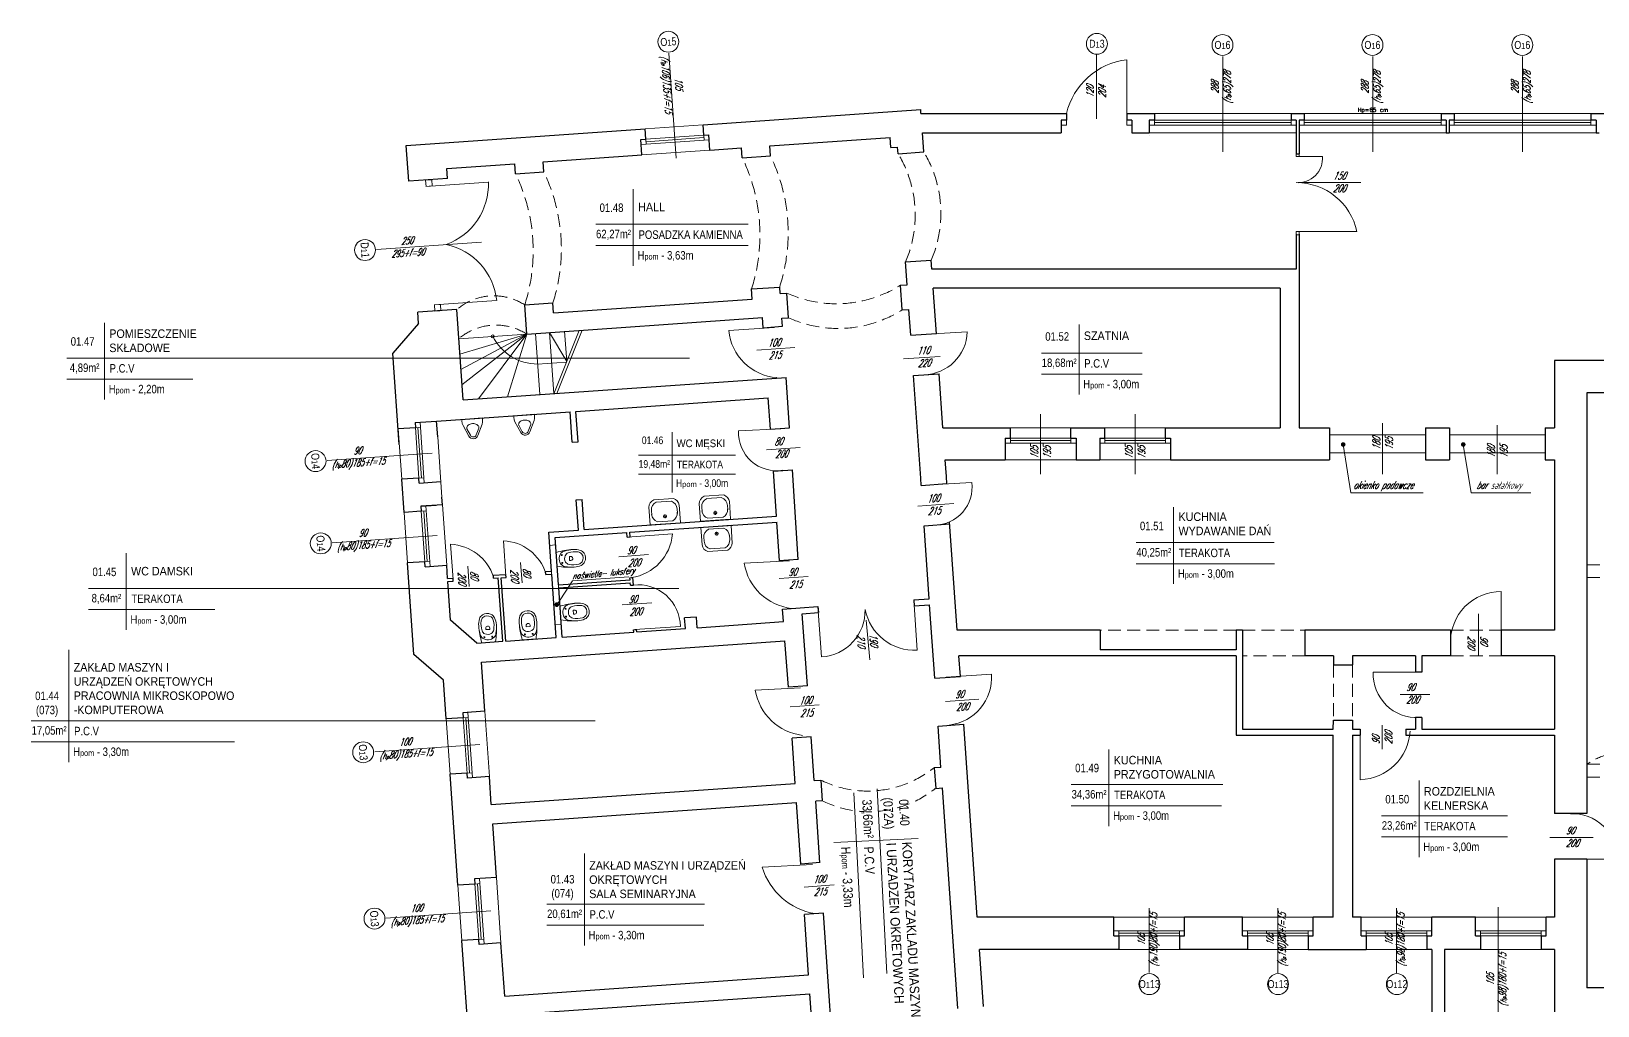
# Model space of a CAD drawing. Header units: millimetres. Extents: x -18485 to 40303, y -22087 to 35064.
# Drawn here: x 977 to 4077, y 26180 to 28109 of the extents above; entities that cross this region are included whole.
import ezdxf

# ---------------------------------------------------------------- set-up
doc = ezdxf.new("R2010")
doc.units = ezdxf.units.MM
doc.linetypes.add('DASHED', pattern=[19.05, 12.7, -6.35])
for name, color, linetype, lineweight in [('01 parter - ściany', 2, 'Continuous', 25), ('03-01_okna', 5, 'Continuous', 15), ('03-02_schody', 6, 'Continuous', 5), ('03_drzwi', 1, 'Continuous', 0), ('04-1_widok', 251, 'Continuous', 5), ('04-2_nad', 251, 'DASHED', 5), ('05-03_opis', 10, 'Continuous', 5), ('07_wyposażenie', 253, 'Continuous', 5)]:
    doc.layers.add(name, color=color, linetype=linetype, lineweight=lineweight)
doc.layers.add('powierzchnia korytarzy', color=94, linetype='Continuous')
doc.layers.add('POWIERZCHNIE', color=96, linetype='Continuous')
doc.layers.get('powierzchnia korytarzy').off()
doc.layers.get('POWIERZCHNIE').off()
doc.styles.add('ariel', font='arial.ttf', dxfattribs={"width": 0.8})
doc.styles.add('ariel_wym', font='simplex.shx', dxfattribs={"width": 0.65, "oblique": 25})
doc.styles.get("Standard").update_dxf_attribs({"font": 'txt.shx'})

# ---------------------------------------------------------------- blocks, each defined once
blk = doc.blocks.new('kibelek')
at = {"layer": '07_wyposażenie', "ltscale": 2}
for p, q in [((0, 27.2), (0, 0)), ((12, 21.4), (9.1, 21.4)), ((12, 5.9), (9.1, 5.9)), ((10.5, 22.8), (10.5, 19.9)), ((10.5, 4.4), (10.5, 7.3))]:
    blk.add_line(p, q, dxfattribs=at)
for points in [[(47.6, 28.5, 0.091012), (33.5, 31.1, 0.04468), (16.3, 29.2, 0.150678), (9.1, 25.2, 0.380316), (9.1, 2, 0.150678), (16.3, -2, 0.04468), (33.5, -3.9, 0.091012), (47.6, -1.3, 0.171854), (54.8, 5.1, 0.258868), (54.8, 22.2, 0.171854)], [(17.1, 7.3, 0.228329), (23.7, 2, 0.112012), (43.1, 1.6, 0.161795), (49.8, 5.5, 0.320353), (49.8, 21.7, 0.161795), (43.1, 25.6, 0.112012), (23.7, 25.2, 0.228329), (17.1, 19.9, 0.236897)]]:
    blk.add_lwpolyline(points, format="xyb", close=True, dxfattribs=at)
blk.add_lwpolyline([(28, 9.7), (25.3, 9.7), (25.3, 17.5), (28, 17.5, -1), (28, 9.7, -1)], format="xyb", dxfattribs=at)
for centre in [(10.5, 21.4), (10.5, 5.9)]:
    blk.add_circle(centre, 1, dxfattribs=at)
for centre, start, end in [((33.5, -114.6), 90.0193, 103.3053), ((33.5, 141.8), 256.7333, 270.0193)]:
    blk.add_arc(centre, 145.7, start, end, dxfattribs=at)
blk = doc.blocks.new('UMYWALKA')
at = {"layer": '07_wyposażenie', "ltscale": 2}
for p, q in [((-0.2, 59.9), (-0.2, 0)), ((-0.1, 60), (34.7, 60)), ((4.7, 14.8), (4.7, 44.8)), ((14.4, 25.7), (14.4, 33.2)), ((28.1, 55.5), (18.6, 55.5)), ((43.7, 14.8), (43.7, 44.9)), ((48.7, 49.4), (48.7, 10.1)), ((35.4, 0), (0, 0)), ((10.7, 29.5), (18.2, 29.5)), ((28.2, 4.6), (18.7, 4.6))]:
    blk.add_line(p, q, dxfattribs=at)
blk.add_circle((14.4, 29.5), 3, dxfattribs=at)
for centre, radius, start, end in [((20.4, 38.7), 16.9, 89.6663, 158.5578), ((27.9, 38.5), 16.9, 21.6503, 90.3572), ((33, 43.2), 16.9, 21.5609, 85.1722), ((20.2, 21.5), 16.9, 203.3871, 272.094), ((28.1, 21.5), 16.9, 267.9566, 336.6635), ((33.2, 16.7), 16.8, 276.0033, 336.7882)]:
    blk.add_arc(centre, radius, start, end, dxfattribs=at)
blk = doc.blocks.new('pisuar')
at = {"layer": '07_wyposażenie', "ltscale": 2}
for p, q in [((-0.4, -2.7), (0, 0)), ((0, 0), (40, 0)), ((40.4, -3.1), (40, 0)), ((-0.2, -8.5), (-0.4, -2.7)), ((1.1, -12.4), (-0.2, -8.5)), ((10.9, -34.1), (1.1, -12.4)), ((14.1, -32.7), (8.3, -19.7)), ((31.7, -19.7), (25.9, -32.7)), ((38.9, -12.4), (29.1, -34.1)), ((40.2, -8.5), (38.9, -12.4)), ((38.9, -12.4), (40.2, -8.5)), ((40.2, -8.5), (40.4, -2.7))]:
    blk.add_line(p, q, dxfattribs=at)
for centre, radius, start, end in [((13.4, -18), 5.45, 148.1465, 180), ((13.4, -18), 5.45, 180, 203.6096), ((16.6, -20), 9.14, 123.6901, 148.1465), ((18.6, -23), 12.9, 105.4371, 123.6901), ((20, -27.9), 17.9, 90, 105.4371), ((20, -27.9), 17.9, 74.5629, 90), ((21.4, -23), 12.9, 56.3099, 74.5629), ((23.4, -20), 9.14, 31.8535, 56.3099), ((26.6, -18), 5.45, 0, 31.8535), ((26.6, -18), 5.45, 341.6064, 0), ((20, -30), 10, 204.2952, 270), ((20, -30), 6.45, 204.2952, 270), ((20, -30), 6.45, 270, 335.7048), ((20, -30), 10, 270, 335.7048)]:
    blk.add_arc(centre, radius, start, end, dxfattribs=at)

msp = doc.modelspace()

# ---------------------------------------------------------------- hatches: boundary and pattern name
at = {"layer": '03_drzwi'}
for points in [[(3578.1, 27290.8, 1), (3568.9, 27290.8, 1)], [(3815.8, 27290.8, 1), (3806.6, 27290.8, 1)], [(2021.2, 26973.7, 1), (2011.9, 26973.7, 1)]]:
    msp.add_hatch(color=256, dxfattribs=at).paths.add_polyline_path(points)

# ---------------------------------------------------------------- linework, layer by layer
at = {"layer": '01 parter - ściany'}
for p, q in [((2306.2, 27923.8), (2737.2, 27953.9)), ((2737.7, 27946.1), (2737.2, 27953.9)), ((2737.5, 27946.1), (3025.5, 27946.1)), ((3025.5, 27946.1), (3025.5, 27933.1)), ((3145.3, 27946.1), (3199.7, 27946.1)), ((3145.3, 27946.1), (3145.3, 27933.1)), ((3199.7, 27946.1), (3199.7, 27933.1)), ((3470.5, 27946.1), (3496.5, 27946.1)), ((3470.5, 27946.1), (3470.5, 27933.1)), ((3496.5, 27946.1), (3496.5, 27933.1)), ((3767.2, 27946.1), (3767.2, 27933.1)), ((3767.2, 27946.1), (3793.2, 27946.1)), ((3793.2, 27946.1), (3793.2, 27933.1)), ((4064, 27946.1), (4064, 27933.1)), ((4064, 27946.1), (4090, 27946.1)), ((1718.7, 27882.7), (2191.5, 27915.8)), ((2192.9, 27895.3), (2191.5, 27915.8)), ((2307.7, 27903.4), (2306.2, 27923.8)), ((2743, 27870.1), (2740.4, 27908.1)), ((2740.4, 27908.1), (3015.5, 27908.1)), ((3015.5, 27933.1), (3015.5, 27908.1)), ((3025.5, 27933.1), (3015.5, 27933.1)), ((3155.4, 27933.1), (3145.3, 27933.1)), ((3155.4, 27933.1), (3155.4, 27908.1)), ((3155.4, 27908.1), (3189.7, 27908.1)), ((3189.7, 27933.1), (3189.7, 27908.1)), ((3199.7, 27933.1), (3189.7, 27933.1)), ((3480.5, 27933.1), (3470.5, 27933.1)), ((3480.5, 27933.1), (3480.5, 27866)), ((3496.5, 27933.1), (3486.5, 27933.1)), ((3486.5, 27933.1), (3486.5, 27866)), ((3777.2, 27933.1), (3767.2, 27933.1)), ((3777.2, 27933.1), (3777.2, 27908.1)), ((3777.2, 27908.1), (3783.2, 27908.1)), ((3783.2, 27933.1), (3783.2, 27908.1)), ((3793.2, 27933.1), (3783.2, 27933.1)), ((4074, 27933.1), (4064, 27933.1)), ((4074, 27933.1), (4074, 27908.1)), ((4074, 27908.1), (4080, 27908.1)), ((1723.6, 27811.9), (1718.7, 27882.7)), ((2183, 27894.6), (2192.9, 27895.3)), ((2185.1, 27864.2), (2183, 27894.6)), ((2307.7, 27903.4), (2317.6, 27904.1)), ((2319.8, 27873.6), (2317.6, 27904.1)), ((2319.8, 27873.6), (2382.6, 27878)), ((2384, 27858.1), (2382.6, 27878)), ((2438.5, 27881.9), (2676.9, 27898.6)), ((2439.9, 27862), (2438.5, 27881.9)), ((2678.3, 27878.6), (2676.9, 27898.6)), ((2678.3, 27878.6), (2691.2, 27879.6)), ((2692.2, 27866.6), (2691.2, 27879.6)), ((3189.7, 27902.6), (3189.7, 27902.6)), ((1799, 27837.2), (1933.7, 27846.6)), ((1935.1, 27826.7), (1933.7, 27846.6)), ((1989.6, 27850.5), (2185.1, 27864.2)), ((1991, 27830.6), (1989.6, 27850.5)), ((2384, 27858.1), (2439.9, 27862)), ((2692.2, 27866.6), (2743, 27870.1)), ((3480.5, 27866), (3486.4, 27866)), ((1800.4, 27817.3), (1723.6, 27811.9)), ((1800.4, 27817.3), (1799, 27837.2)), ((1935.1, 27826.7), (1991, 27830.6)), ((3480.6, 27707.5), (3480.5, 27638.1)), ((3486.6, 27707.5), (3486.5, 27324.1)), ((2707.1, 27652.4), (2758, 27655.9)), ((2710.3, 27607.2), (2707.1, 27652.4)), ((2759.3, 27638.1), (2758, 27655.9)), ((3480.5, 27638.1), (2759.3, 27638.1)), ((2402.1, 27598.7), (2458, 27602.6)), ((2403.5, 27578.8), (2402.1, 27598.7)), ((2458.9, 27589.6), (2458, 27602.6)), ((2697.3, 27606.3), (2710.3, 27607.2)), ((2697.3, 27606.3), (2710.3, 27607.2)), ((2700.7, 27557.4), (2697.3, 27606.3)), ((2768.2, 27510.1), (2761.9, 27600.1)), ((3448.5, 27600.1), (2761.9, 27600.1)), ((3448.5, 27600.1), (3448.5, 27324.1)), ((1953.2, 27567.3), (2009.1, 27571.2)), ((1954.6, 27547.4), (1953.2, 27567.3)), ((2010.5, 27551.3), (2009.1, 27571.2)), ((2010.5, 27551.3), (2403.5, 27578.8)), ((2458.9, 27589.6), (2471.9, 27590.5)), ((2475.3, 27541.7), (2471.9, 27590.5)), ((1818.6, 27557.9), (1741.7, 27552.5)), ((1743.3, 27530.6), (1741.7, 27552.5)), ((1831.1, 27378.9), (1818.6, 27557.9)), ((1957.3, 27509.5), (1954.6, 27547.4)), ((1957.3, 27509.5), (2424.1, 27542.1)), ((2425.5, 27522.1), (2424.1, 27542.1)), ((2462.3, 27540.8), (2475.3, 27541.7)), ((2463.4, 27524.8), (2462.3, 27540.8)), ((2700.7, 27557.4), (2713.7, 27558.3)), ((2717.3, 27507), (2713.7, 27558.3)), ((1743.3, 27530.6), (1692.3, 27471.9)), ((2425.5, 27522.1), (2463.4, 27524.8)), ((2717.3, 27507), (2768.2, 27510.6)), ((1704.9, 27290.8), (1692.3, 27471.9)), ((4101.9, 27457.1), (3991.9, 27457.1)), ((3991.9, 27457.1), (3991.9, 27324.1)), ((1831.1, 27378.9), (2470.5, 27423.6)), ((2477.5, 27323.8), (2470.5, 27423.6)), ((2722.9, 27427.2), (2773.8, 27430.7)), ((2737.1, 27224.2), (2722.9, 27427.2)), ((2781.2, 27324.1), (2773.8, 27430.7)), ((2054.7, 27356.4), (2435.3, 27383)), ((2439.6, 27321.2), (2435.3, 27383)), ((4101.9, 27393.1), (4056.1, 27393.1)), ((4056.1, 27393.1), (4056.1, 26559.9)), ((1778.8, 27337.1), (2043.2, 27355.6)), ((2047.4, 27295.4), (2043.2, 27355.6)), ((2058.9, 27296.2), (2054.7, 27356.4)), ((1736.9, 27324.1), (1702.7, 27321.8)), ((1736.2, 27334.1), (1778.9, 27337.1)), ((1736.2, 27334.1), (1736.9, 27324.1)), ((1781, 27306.2), (1778.9, 27337.1)), ((2439.6, 27321.2), (2477.5, 27323.8)), ((2781.2, 27324.1), (2914.6, 27324.1)), ((2914.6, 27303.6), (2914.6, 27324.1)), ((3034.6, 27303.6), (3034.6, 27324.1)), ((3034.6, 27324.1), (3101.6, 27324.1)), ((3101.6, 27303.6), (3101.6, 27324.1)), ((3221.6, 27324.1), (3448.5, 27324.1)), ((3221.6, 27303.6), (3221.6, 27324.1)), ((3486.5, 27324.1), (3546.1, 27324.1)), ((3546.1, 27324.1), (3546.1, 27260.1)), ((3736.1, 27324.1), (3736.1, 27260.1)), ((3736.1, 27324.1), (3783.6, 27324.1)), ((3783.6, 27324.1), (3783.6, 27260.1)), ((3973.6, 27324.1), (3973.6, 27260.1)), ((3973.6, 27324.1), (3991.9, 27324.1)), ((2047.4, 27295.4), (2058.9, 27296.2)), ((2904.6, 27303.6), (2904.6, 27260.1)), ((2904.6, 27303.6), (2914.6, 27303.6)), ((3034.6, 27303.6), (3044.6, 27303.6)), ((3044.6, 27303.6), (3044.6, 27260.1)), ((3091.6, 27303.6), (3091.6, 27260.1)), ((3091.6, 27303.6), (3101.6, 27303.6)), ((3221.6, 27303.6), (3231.6, 27303.6)), ((3231.6, 27303.6), (3231.6, 27260.1)), ((2788, 27227.7), (2785.7, 27260.1)), ((2785.7, 27260.1), (2904.6, 27260.1)), ((3044.6, 27260.1), (3091.6, 27260.1)), ((3231.6, 27260.1), (3546.1, 27260.1)), ((3736.1, 27260.1), (3783.6, 27260.1)), ((3973.6, 27260.1), (3991.9, 27260.1)), ((3991.9, 27260.1), (3991.9, 26923.1)), ((1743.8, 27224.4), (1709.7, 27222)), ((1744.5, 27214.4), (1743.8, 27224.4)), ((2445.4, 27237.9), (2483.3, 27240.5)), ((2451.6, 27149.2), (2445.4, 27237.9)), ((2494.5, 27063), (2483.3, 27240.5)), ((2789, 27213), (2788, 27227.7)), ((1714.3, 27156.1), (1709.7, 27222)), ((1744.5, 27214.4), (1787.2, 27217.4)), ((2738.1, 27209.7), (2737.1, 27224.2)), ((2738.1, 27209.7), (2789, 27213.3)), ((1790.4, 27171.5), (1747.7, 27168.5)), ((1747.7, 27168.5), (1778.2, 27170.6)), ((1747.7, 27168.5), (1748.4, 27158.5)), ((1790.4, 27171.5), (1789.4, 27186.5)), ((2055.4, 27181.3), (2066.8, 27182.1)), ((2059.6, 27121.4), (2055.4, 27181.3)), ((2071, 27122.2), (2066.8, 27182.1)), ((1748.4, 27158.5), (1714.3, 27156.1)), ((2071, 27122.6), (2451.6, 27149.2)), ((2161.2, 27116.9), (2453.2, 27137.3)), ((2457.8, 27060.4), (2452.4, 27137.2)), ((2743.7, 27129.9), (2794.5, 27133.5)), ((2809.3, 26923.1), (2794.2, 27137.7)), ((2000.7, 27117.3), (2059.6, 27121.4)), ((2006.1, 27040), (2000.7, 27117.3)), ((2013.5, 27106.5), (2155.2, 27116.4)), ((2020.1, 27012.9), (2013.5, 27106.5)), ((2155.8, 27107.4), (2155.2, 27116.4)), ((2155.8, 27107.4), (2161.8, 27107.8)), ((2161.8, 27107.8), (2161.2, 27116.9)), ((2753.8, 26985.3), (2743.7, 27129.9)), ((1755.4, 27058.8), (1721.3, 27056.4)), ((1734, 26875.3), (1721.3, 27056.4)), ((1756.1, 27048.8), (1755.4, 27058.8)), ((1756.1, 27048.8), (1798.8, 27051.8)), ((1800.6, 27025.6), (1798.8, 27051.8)), ((1994.7, 27039.2), (2006.1, 27040)), ((1995.1, 27033.4), (1994.7, 27039.2)), ((2494.5, 27063), (2456.5, 27060.3)), ((1800.6, 27025.6), (1811.4, 27026.4)), ((1801.1, 27019.6), (1811.9, 27020.4)), ((1806.4, 26942.7), (1801.1, 27019.6)), ((1811.9, 27020.4), (1811.4, 27026.4)), ((1890.4, 27031.9), (1915.9, 27033.7)), ((1891.7, 27026), (1891.2, 27032)), ((1891.7, 27026), (1900.8, 27026.6)), ((1909.6, 26901.2), (1900.8, 27026.6)), ((1906.8, 27027), (1916.3, 27027.7)), ((1915.6, 26901.6), (1906.8, 27027)), ((1916.3, 27027.7), (1915.9, 27033.7)), ((1995.1, 27033.4), (2006.6, 27034.2)), ((2006.6, 27034), (2006.6, 27034.2)), ((2015.3, 26908.6), (2006.6, 27034)), ((2020.1, 27012.9), (2161.7, 27022.9)), ((2020.5, 27007), (2162.1, 27016.9)), ((2161.4, 27027), (2167.4, 27027.4)), ((2161.7, 27022.9), (2161.4, 27027)), ((2162.5, 27012.1), (2162.1, 27016.9)), ((2162.5, 27012.1), (2168.5, 27012.5)), ((2168.5, 27012.5), (2167.4, 27027.6)), ((2027.3, 26909.4), (2020.5, 27007)), ((2723.4, 26983.1), (2753.8, 26985.3)), ((2723.4, 26983), (2724.2, 26971)), ((2293.1, 26949), (2269.8, 26947.4)), ((2271.2, 26926.5), (2269.8, 26947.4)), ((2294.6, 26928.1), (2293.1, 26949)), ((2463.7, 26965), (2533.8, 26969.9)), ((2465.6, 26940.1), (2463.7, 26965)), ((2502.5, 26955.7), (2534.7, 26957.9)), ((2513.2, 26813), (2502.5, 26955.7)), ((2533.8, 26969.9), (2534.7, 26957.9)), ((2724.2, 26971.2), (2754.7, 26973.3)), ((2764.8, 26828.1), (2754.6, 26973.3)), ((1858.3, 26897.6), (1806.4, 26942.7)), ((2027.3, 26909.4), (2169, 26919.3)), ((2168.5, 26924), (2174.5, 26924.4)), ((2169, 26919.3), (2168.6, 26924)), ((2174.9, 26919.7), (2174.6, 26924.3)), ((2174.9, 26919.7), (2271.2, 26926.5)), ((2294.6, 26928.1), (2465.6, 26940.1)), ((3092.2, 26923.1), (2809.3, 26923.1)), ((3092.2, 26923.1), (3092.2, 26884.1)), ((3373.9, 26923.1), (3361.9, 26923.1)), ((3361.9, 26923.1), (3361.9, 26884.1)), ((3373.9, 26923.1), (3373.9, 26727.1)), ((3786.2, 26923.1), (3497.8, 26923.1)), ((3497.8, 26923.1), (3497.8, 26872.1)), ((3786.2, 26923.1), (3786.2, 26872.1)), ((3991.9, 26923.1), (3886.2, 26923.1)), ((3886.2, 26923.1), (3886.2, 26872.1)), ((1858.3, 26897.6), (1909.6, 26901.2)), ((1867.4, 26860.1), (2468.4, 26902.2)), ((1915.6, 26901.6), (2015.3, 26908.6)), ((2475.3, 26810.3), (2468.4, 26902.2)), ((3361.9, 26884.1), (3092.2, 26884.1)), ((1792.7, 26824.3), (1734, 26875.3)), ((1874.2, 26762.8), (1867.4, 26860.1)), ((2815.6, 26831.7), (2812.8, 26872.1)), ((3361.9, 26872.1), (2812.8, 26872.1)), ((3361.9, 26872.1), (3361.9, 26715.1)), ((3554.2, 26872.1), (3497.8, 26872.1)), ((3554.2, 26872.1), (3554.2, 26854.7)), ((3554.2, 26854.7), (3592.2, 26854.7)), ((3591.9, 26872.1), (3591.9, 26854.7)), ((3716.9, 26872.1), (3591.9, 26872.1)), ((3716.9, 26872.1), (3716.9, 26840)), ((3786.2, 26872.1), (3728.9, 26872.1)), ((3728.9, 26872.1), (3728.9, 26840)), ((3991.9, 26872.1), (3886.2, 26872.1)), ((3991.9, 26872.1), (3991.9, 26727.1)), ((1798, 26747.5), (1792.7, 26824.3)), ((2764.8, 26828.1), (2815.6, 26831.7)), ((3728.9, 26840), (3716.9, 26840)), ((2513.2, 26813), (2475.3, 26810.3)), ((1874.2, 26762.8), (1830.8, 26759.8)), ((1830.8, 26759.8), (1831.5, 26749.8)), ((1831.5, 26749.8), (1798, 26747.5)), ((2771.4, 26733.4), (2822.3, 26736.9)), ((2777.1, 26651.6), (2771.4, 26733.4)), ((2849, 26355.1), (2822.3, 26736.9)), ((3553.9, 26727.1), (3554.2, 26745.2)), ((3554.2, 26745.2), (3591.9, 26745.2)), ((3591.9, 26745.2), (3591.9, 26727.1)), ((3716.9, 26750), (3716.9, 26727.1)), ((3728.9, 26750), (3716.9, 26750)), ((3728.9, 26750), (3728.9, 26727.1)), ((2520.3, 26712.2), (2482.4, 26709.6)), ((2488.6, 26619.8), (2482.4, 26709.6)), ((2526.3, 26625.4), (2520.3, 26712.2)), ((3361.9, 26715.1), (3553.9, 26715.1)), ((3373.9, 26727.1), (3553.9, 26727.1)), ((3553.9, 26355.1), (3553.9, 26715.1)), ((3591.9, 26727.1), (3607.2, 26727.1)), ((3591.9, 26715.1), (3607.2, 26715.1)), ((3591.9, 26715.1), (3591.9, 26355.1)), ((3607.2, 26727.1), (3607.2, 26715.1)), ((3697.2, 26727.1), (3716.9, 26727.1)), ((3697.2, 26727.1), (3697.2, 26715.1)), ((3697.2, 26715.1), (3991.9, 26715.1)), ((3728.9, 26727.1), (3991.9, 26727.1)), ((3991.9, 26715.1), (3991.9, 26559.9)), ((1839.1, 26640.1), (1805.7, 26637.8)), ((1821.1, 26418.3), (1805.7, 26637.8)), ((1839.8, 26630.1), (1839.1, 26640.1)), ((2777.1, 26651.6), (2764.1, 26650.6)), ((2764.1, 26650.6), (2767, 26609.7)), ((1883.2, 26633.2), (1839.8, 26630.1)), ((1887.1, 26577.7), (1883.2, 26633.2)), ((1887.1, 26577.7), (2488.6, 26619.8)), ((2526.3, 26625.4), (2539.3, 26626.3)), ((2539.3, 26626.3), (2542.2, 26585.4)), ((2767, 26609.7), (2780, 26610.7)), ((2810.5, 26174.2), (2780, 26610.7)), ((1889.8, 26539.8), (2491.3, 26581.9)), ((2499.8, 26460.2), (2491.3, 26581.9)), ((2542.2, 26585.4), (2529.2, 26584.5)), ((2537.7, 26462.8), (2529.2, 26584.5)), ((4056.1, 26559.9), (3991.9, 26559.9)), ((1897.2, 26433.6), (1889.8, 26539.8)), ((2538.3, 26462.9), (2499.8, 26460.2)), ((3991.9, 26469.9), (3991.9, 26355.1)), ((4056.1, 26469.9), (3991.9, 26469.9)), ((4056.1, 26469.9), (4056.1, 26214.9)), ((1854.5, 26420.6), (1821.1, 26418.3)), ((1897.2, 26433.6), (1853.8, 26430.6)), ((1853.8, 26430.6), (1854.5, 26420.6)), ((2544.7, 26363.1), (2506.8, 26360.4)), ((2515.1, 26240.8), (2506.8, 26360.4)), ((2563, 26100.7), (2544.7, 26363.1)), ((3119.3, 26355.1), (2849, 26355.1)), ((3119.3, 26318.1), (3119.3, 26355.1)), ((3259.3, 26318.1), (3259.3, 26355.1)), ((3374.1, 26355.1), (3259.3, 26355.1)), ((3374.1, 26318.1), (3374.1, 26355.1)), ((3553.9, 26355.1), (3514.1, 26355.1)), ((3514.1, 26318.1), (3514.1, 26355.1)), ((3609.2, 26355.1), (3591.9, 26355.1)), ((3609.2, 26318.2), (3609.2, 26355.1)), ((3749.2, 26318.2), (3749.2, 26355.1)), ((3835.1, 26355.1), (3749.2, 26355.1)), ((3835.1, 26318.1), (3835.1, 26355.1)), ((3991.9, 26355.1), (3975.1, 26355.1)), ((3975.1, 26318.1), (3975.1, 26355.1)), ((1862.1, 26310.9), (1828.7, 26308.6)), ((1844.1, 26089.1), (1828.7, 26308.6)), ((1862.8, 26300.9), (1862.1, 26310.9)), ((1906.2, 26304), (1862.8, 26300.9)), ((1913.6, 26198.7), (1906.2, 26304)), ((3119.3, 26318.1), (3129.3, 26318.1)), ((3129.3, 26318.1), (3129.3, 26291.1)), ((3249.3, 26318.1), (3249.3, 26291.1)), ((3249.3, 26318.1), (3259.3, 26318.1)), ((3374.1, 26318.1), (3384.1, 26318.1)), ((3384.1, 26318.1), (3384.1, 26291.1)), ((3504.1, 26318.1), (3504.1, 26291.1)), ((3504.1, 26318.1), (3514.1, 26318.1)), ((3609.2, 26318.2), (3619.2, 26318.2)), ((3619.2, 26318.2), (3619.2, 26291.1)), ((3739.2, 26318.2), (3739.2, 26291.1)), ((3739.2, 26318.2), (3749.2, 26318.2)), ((3835.1, 26318.1), (3845.1, 26318.1)), ((3845.1, 26318.1), (3845.1, 26291.1)), ((3965.1, 26318.1), (3965.1, 26291.1)), ((3965.1, 26318.1), (3975.1, 26318.1)), ((2861.4, 26177.8), (2853.4, 26291.1)), ((3129.3, 26291.1), (2853.4, 26291.1)), ((3384.1, 26291.1), (3249.3, 26291.1)), ((3504.1, 26291.1), (3619.2, 26291.1)), ((3748.9, 26291.1), (3739.2, 26291.1)), ((3748.9, 26291.1), (3748.9, 26146.1)), ((3773.9, 26291.1), (3773.9, 26291.1)), ((3773.9, 26291.1), (3773.9, 26136.1)), ((3845.1, 26291.1), (3773.9, 26291.1)), ((3991.9, 26291.1), (3965.1, 26291.1)), ((3991.9, 26291.1), (3991.9, 26163.9)), ((1913.6, 26198.7), (2515.1, 26240.8)), ((1916.2, 26161.3), (2517.7, 26203.4)), ((2525.1, 26098), (2517.7, 26203.4)), ((4118.1, 26214.9), (4056.1, 26214.9))]:
    msp.add_line(p, q, dxfattribs=at)
at = {"layer": '03-01_okna', "linetype": 'Continuous', "lineweight": 0}
for p, q in [((3199.7, 27946.1), (3470.5, 27946.1)), ((3496.5, 27946.1), (3767.2, 27946.1)), ((3793.2, 27946.1), (4064, 27946.1)), ((2191.5, 27915.8), (2306.2, 27923.8)), ((3189.7, 27923.1), (3480.5, 27923.1)), ((3189.7, 27923.1), (3199.7, 27923.1)), ((3199.7, 27933.1), (3470.5, 27933.1)), ((3199.7, 27923.1), (3199.7, 27933.1)), ((3199.7, 27928.1), (3470.5, 27928.1)), ((3470.5, 27923.1), (3470.5, 27933.1)), ((3486.5, 27923.1), (3777.2, 27923.1)), ((3496.5, 27933.1), (3767.2, 27933.1)), ((3496.5, 27923.1), (3496.5, 27933.1)), ((3496.5, 27928.1), (3767.2, 27928.1)), ((3767.2, 27923.1), (3767.2, 27933.1)), ((3783.2, 27923.1), (4074, 27923.1)), ((3793.2, 27933.1), (4064, 27933.1)), ((3793.2, 27923.1), (3793.2, 27933.1)), ((3793.2, 27928.1), (4064, 27928.1)), ((4064, 27923.1), (4064, 27933.1)), ((2183, 27894.6), (2307.7, 27903.4)), ((2183.7, 27884.7), (2318.3, 27894.1)), ((2183.7, 27884.7), (2193.6, 27885.4)), ((2193.6, 27885.4), (2192.9, 27895.3)), ((2193.3, 27890.3), (2308, 27898.4)), ((2308.4, 27893.4), (2307.7, 27903.4)), ((2318.3, 27894.1), (2308.4, 27893.4)), ((1702.7, 27321.8), (1709.7, 27222)), ((1744.5, 27214.4), (1736.2, 27334.1)), ((1746.8, 27324.8), (1736.9, 27324.1)), ((1748.8, 27224.7), (1741.9, 27324.5)), ((1754.5, 27215.1), (1746.1, 27334.8)), ((2904.6, 27293.6), (3044.6, 27293.6)), ((2904.6, 27293.6), (2914.6, 27293.6)), ((2914.6, 27303.6), (3034.6, 27303.6)), ((2914.6, 27293.6), (2914.6, 27303.6)), ((2914.6, 27298.6), (3034.6, 27298.6)), ((3034.6, 27293.6), (3034.6, 27303.6)), ((3044.6, 27293.6), (3034.6, 27293.6)), ((3091.6, 27293.6), (3231.6, 27293.6)), ((3091.6, 27293.6), (3101.6, 27293.6)), ((3101.6, 27303.6), (3221.6, 27303.6)), ((3101.6, 27293.6), (3101.6, 27303.6)), ((3101.6, 27298.6), (3221.6, 27298.6)), ((3221.6, 27293.6), (3221.6, 27303.6)), ((3231.6, 27293.6), (3221.6, 27293.6)), ((3546.1, 27310.2), (3736.1, 27310.2)), ((3783.6, 27310.2), (3973.6, 27310.2)), ((3546.1, 27274.4), (3736.1, 27274.4)), ((3783.6, 27274.4), (3973.6, 27274.4)), ((1753.8, 27225.1), (1743.8, 27224.4)), ((1766.1, 27049.5), (1757.7, 27169.2)), ((1721.3, 27056.4), (1714.3, 27156.1)), ((1758.4, 27159.2), (1748.4, 27158.5)), ((1755.4, 27058.8), (1748.4, 27158.5)), ((1760.4, 27059.1), (1753.4, 27158.9)), ((2014.5, 27091.9), (2002.6, 27091.1)), ((2013.6, 26933.5), (2002.6, 27091.1)), ((2025.6, 26934.4), (2014.5, 27091.9)), ((1765.4, 27059.5), (1755.4, 27058.8)), ((2025.6, 26934.4), (2013.6, 26933.5)), ((1839.8, 26630.1), (1830.8, 26759.8)), ((1849.8, 26630.8), (1840.7, 26760.5)), ((1805.7, 26637.8), (1798, 26747.5)), ((1841.4, 26750.5), (1831.5, 26749.8)), ((1844.1, 26640.4), (1836.4, 26750.2)), ((1849.1, 26640.8), (1839.1, 26640.1)), ((1828.7, 26308.6), (1821.1, 26418.3)), ((1862.8, 26300.9), (1853.8, 26430.6)), ((1864.5, 26421.3), (1854.5, 26420.6)), ((1867.1, 26311.2), (1859.5, 26421)), ((1872.8, 26301.6), (1863.8, 26431.3)), ((3119.3, 26328.1), (3259.3, 26328.1)), ((3119.3, 26328.1), (3129.3, 26328.1)), ((3129.3, 26328.1), (3129.3, 26318.1)), ((3259.3, 26328.1), (3249.3, 26328.1)), ((3249.3, 26328.1), (3249.3, 26318.1)), ((3374.1, 26328.1), (3514.1, 26328.1)), ((3374.1, 26328.1), (3384.1, 26328.1)), ((3384.1, 26328.1), (3384.1, 26318.1)), ((3514.1, 26328.1), (3504.1, 26328.1)), ((3504.1, 26328.1), (3504.1, 26318.1)), ((3609.2, 26328.2), (3749.2, 26328.2)), ((3609.2, 26328.2), (3619.2, 26328.2)), ((3619.2, 26328.2), (3619.2, 26318.2)), ((3749.2, 26328.2), (3739.2, 26328.2)), ((3739.2, 26328.2), (3739.2, 26318.2)), ((3835.1, 26328.1), (3975.1, 26328.1)), ((3835.1, 26328.1), (3845.1, 26328.1)), ((3845.1, 26328.1), (3845.1, 26318.1)), ((3975.1, 26328.1), (3965.1, 26328.1)), ((3965.1, 26328.1), (3965.1, 26318.1)), ((1872.1, 26311.6), (1862.1, 26310.9)), ((3129.3, 26323.1), (3249.3, 26323.1)), ((3129.3, 26318.1), (3249.3, 26318.1)), ((3384.1, 26323.1), (3504.1, 26323.1)), ((3384.1, 26318.1), (3504.1, 26318.1)), ((3619.2, 26323.2), (3739.2, 26323.2)), ((3619.2, 26318.2), (3739.2, 26318.2)), ((3845.1, 26323.1), (3965.1, 26323.1)), ((3845.1, 26318.1), (3965.1, 26318.1)), ((3129.3, 26291.1), (3249.3, 26291.1)), ((3384.1, 26291.1), (3504.1, 26291.1)), ((3619.2, 26291.1), (3739.2, 26291.1)), ((3845.1, 26291.1), (3965.1, 26291.1))]:
    msp.add_line(p, q, dxfattribs=at)
at = {"layer": '03-02_schody'}
for p, q in [((1822.6, 27500), (1957.3, 27509.5)), ((1957.3, 27509.5), (1824.7, 27469.6)), ((1957.3, 27509.5), (1826.9, 27439.2)), ((1957.3, 27509.5), (1829, 27408.8)), ((1957.3, 27509.5), (1861.5, 27381)), ((1957.3, 27509.5), (1919.2, 27385)), ((1974.4, 27510.7), (1982.9, 27389.5)), ((2002.6, 27512.6), (2011.1, 27391.4)), ((2036.5, 27455), (2002.6, 27512.6)), ((2061.2, 27516.7), (2011.1, 27391.4)), ((2066.7, 27517.1), (2016.6, 27391.8)), ((2032.3, 27515), (2036.5, 27455)), ((1978.7, 27450.1), (2036.1, 27454.1))]:
    msp.add_line(p, q, dxfattribs=at)
msp.add_circle((1889.9, 27504.7), 3, dxfattribs=at)
msp.add_arc((1978.7, 27549.4), 99.3, 206.7181, 270, dxfattribs=at)
at = {"layer": '03_drzwi'}
for p, q in [((3145.3, 28052.6), (3145.3, 27923.2)), ((3025.5, 27923.2), (3015.5, 27923.2)), ((3025.5, 27933.1), (3025.5, 27923.2)), ((3145.3, 27923.2), (3155.3, 27923.2)), ((3155.4, 27923.2), (3155.4, 27933.2)), ((3532.4, 27861.3), (3480.5, 27861.3)), ((1757.1, 27814.2), (1769.3, 27815.1)), ((1757.1, 27814.2), (1758, 27801.9)), ((1770.1, 27802.7), (1769.3, 27815.1)), ((1881.3, 27810.5), (1757.8, 27801.9)), ((1770.1, 27802.7), (1757.8, 27801.9)), ((3484.5, 27809.3), (3608.6, 27809.3)), ((3486.6, 27712.3), (3600.7, 27712.3)), ((1897.7, 27575.9), (1774.2, 27567.2)), ((1786.5, 27568.1), (1774.2, 27567.2)), ((1774.4, 27567.2), (1775.2, 27554.9)), ((1787.4, 27555.7), (1786.5, 27568.1)), ((1775.2, 27554.9), (1785.1, 27555.6)), ((2357.1, 27516.6), (2446.9, 27522.6)), ((2829.4, 27513.9), (2739.5, 27508.3)), ((2413, 27477.5), (2488, 27482.7)), ((2703, 27460.1), (2775.5, 27465.2)), ((2974.6, 27232.2), (2974.6, 27351.1)), ((3161.6, 27232.2), (3161.6, 27351)), ((2376.6, 27317.6), (2460.5, 27321.9)), ((3651.6, 27232.2), (3651.6, 27333.2)), ((3878.6, 27232.2), (3878.6, 27329.2)), ((3573.3, 27290.8), (3588.8, 27195)), ((3811.3, 27290.8), (3826.9, 27195)), ((2431.9, 27280.1), (2498.7, 27284.8)), ((2838, 27215.8), (2758.1, 27211.2)), ((3588.8, 27195), (3731.6, 27195)), ((3826.9, 27195), (3944.9, 27195)), ((2731.2, 27169), (2802.4, 27174)), ((2245.7, 27113.7), (2155.9, 27107.5)), ((1806.5, 27093.2), (1811.6, 27023.4)), ((1911, 27100), (1916.1, 27030.2)), ((2139.7, 27068.7), (2198.3, 27072.8)), ((1840.6, 27049.8), (1843.4, 27009.7)), ((1945, 27057.1), (1947.9, 27016.6)), ((2387.8, 27055.7), (2477.7, 27060.3)), ((2047.5, 27020.6), (2017.6, 26973.8)), ((2047.5, 27020.6), (2159.3, 27028.5)), ((2457.1, 27025.3), (2514.2, 27029.3)), ((2146.4, 26973.4), (2205, 26977.5)), ((2730.3, 26883.4), (2723.4, 26983.1)), ((3886.2, 26999.9), (3886.2, 26897.6)), ((2540.8, 26870.1), (2533.8, 26969.9)), ((3841.3, 26873), (3841.3, 26955.5)), ((2261.3, 26930.6), (2171.5, 26924.2)), ((2629, 26943.2), (2636.4, 26864.7)), ((2877.1, 26836), (2787.3, 26829.8)), ((3632.9, 26840), (3722.9, 26840)), ((2409.5, 26804.3), (2499.4, 26808.9)), ((3686.2, 26796.1), (3745.1, 26796.1)), ((2478.9, 26771.4), (2536, 26775.4)), ((2786, 26782), (2851.9, 26786.6)), ((3650.9, 26687.9), (3650.9, 26735.4)), ((3607.3, 26627.1), (3607.2, 26727.1)), ((3982.6, 26512.6), (4068.4, 26512.6)), ((2423.3, 26453.8), (2523.2, 26459.4)), ((4114, 26469.9), (4024, 26469.9)), ((2506.2, 26414.6), (2565.7, 26418.8))]:
    msp.add_line(p, q, dxfattribs=at)
for points in [[(3486.5, 27866), (3480.5, 27866), (3480.5, 27861.3), (3486.5, 27861.3)], [(3486.6, 27712.3), (3480.6, 27712.3), (3480.6, 27706.1), (3486.6, 27706.1)]]:
    msp.add_lwpolyline(points, close=True, dxfattribs=at)
for centre, radius, start, end in [((3162.2, 27912.9), 140.7, 96.9262, 166.3486), ((3483.8, 27858), 48.9, 266.2009, 3.8116), ((1754.6, 27805.9), 126.8, 290.0142, 2.0858), ((3480.5, 27686.3), 123, 12.2031, 89.9517), ((1771.6, 27562.8), 126.8, 5.9517, 77.9871), ((2460, 27526.3), 103.3, 185.405, 265.691), ((2741.5, 27516.7), 87.9, 271.2587, 358.1932), ((2451.7, 27313.9), 75.2, 177.2072, 279.5782), ((2764.1, 27205.9), 74.6, 270.3212, 7.6164), ((2150.4, 27121.7), 95.6, 278.4128, 355.1849), ((1801.9, 26998.8), 94.5, 18.5947, 87.1689), ((1907.3, 27008.3), 91.8, 17.3918, 87.6799), ((2493.9, 27073), 107.5, 189.2833, 263.3462), ((2177.7, 26929.5), 83.6, 0.7029, 96.5212), ((3886.5, 26899), 100.9, 90.1996, 180.8145), ((2535.2, 26961.8), 91.8, 273.4949, 1.6112), ((2725.3, 26983.4), 100.1, 190.9529, 272.8365), ((2783.6, 26828.7), 93.8, 275.8892, 4.4429), ((3719, 26836.2), 86.1, 177.4314, 273.2139), ((2515.7, 26821.7), 107.5, 189.2833, 263.3462), ((3603.8, 26729.4), 102.4, 271.9517, 356.5348), ((4028, 26473.8), 86.1, 357.4314, 93.2139), ((2549.3, 26491.7), 131.5, 196.7742, 260.7603)]:
    msp.add_arc(centre, radius, start, end, dxfattribs=at)
at = {"layer": '04-1_widok'}
for p, q in [((3189.7, 27908.1), (3480.5, 27908.1)), ((3486.5, 27908.1), (3777.2, 27908.1)), ((3783.2, 27908.1), (4074, 27908.1)), ((2185.1, 27864.2), (2319.8, 27873.6)), ((2914.6, 27324.1), (3034.6, 27324.1)), ((3101.6, 27324.1), (3221.6, 27324.1)), ((1781, 27306.2), (1789.4, 27186.5)), ((2904.6, 27260.1), (3044.6, 27260.1)), ((3091.6, 27260.1), (3231.6, 27260.1)), ((1790.4, 27171.5), (1798.8, 27051.8)), ((1874.2, 26762.8), (1883.2, 26633.2)), ((1897.2, 26433.6), (1906.2, 26304)), ((3259.3, 26355.1), (3119.3, 26355.1)), ((3514.1, 26355.1), (3374.1, 26355.1)), ((3749.2, 26355.1), (3609.2, 26355.1)), ((3975.1, 26355.1), (3835.1, 26355.1))]:
    msp.add_line(p, q, dxfattribs=at)
at = {"layer": '04-2_nad', "ltscale": 2}
for p, q in [((4056.3, 27052.8), (5558.3, 27052.8)), ((4056.3, 27027.3), (5558.3, 27027.3)), ((3361.9, 26923.1), (3092.2, 26923.1)), ((3373.9, 26923.1), (3497.8, 26923.1)), ((3786.2, 26923.1), (3886.2, 26923.1)), ((3497.8, 26872.1), (3373.9, 26872.1)), ((3554.2, 26854.7), (3554.2, 26745.2)), ((3591.9, 26854.7), (3591.9, 26745.2)), ((3786.2, 26872.1), (3886.2, 26872.1)), ((4056.3, 26657.8), (5558.3, 26657.8)), ((4056.3, 26632.4), (5558.3, 26632.4))]:
    msp.add_line(p, q, dxfattribs=at)
for centre, radius, start, end in [((2068.4, 27705.7), 350.5, 342.2289, 25.7711), ((2124.2, 27709.6), 350.5, 342.2289, 25.7711), ((2492.3, 27745), 234, 336.6813, 31.3187), ((2543.1, 27748.5), 234, 336.6813, 31.3187), ((1619.5, 27674.3), 350.5, 342.2289, 25.7711), ((1675.3, 27678.2), 350.5, 342.2289, 25.7711), ((2570, 27807.3), 237.9, 245.6397, 302.3603), ((1892.2, 27471.8), 113.3, 57.4419, 130.5581), ((2573.4, 27758.4), 237.9, 245.6397, 302.3603), ((1896.3, 27413.9), 113.3, 57.4419, 130.5581), ((4131.4, 26549.8), 131.6, 55.1937, 124.8063), ((2632.2, 26813.8), 209.2, 243.6442, 308.7242), ((2635, 26772.9), 209.2, 243.6442, 308.7242)]:
    msp.add_arc(centre, radius, start, end, dxfattribs=at)
at = {"layer": '05-03_opis', "lineweight": 0}
for p, q in [((2253.2, 27857.6), (2238.7, 28065.5)), ((3085.4, 27935.4), (3085.4, 28063.4)), ((3335.1, 27870.3), (3335.1, 28059.1)), ((3631.9, 27870.3), (3631.9, 28059.1)), ((3928.6, 27870.3), (3928.6, 28059.1)), ((1867.6, 27691.7), (1659.7, 27676.9)), ((1769.8, 27273.5), (1561.9, 27259)), ((1780, 27110.6), (1572.1, 27096.1)), ((1864.1, 26697), (1656.2, 26682.4)), ((1886.4, 26367.7), (1678.5, 26353.2)), ((3189.3, 26372.7), (3189.3, 26245.1)), ((3444.1, 26372.7), (3444.1, 26245)), ((3679.2, 26372.7), (3679.2, 26245)), ((3880.1, 26374.5), (3880.1, 26166.1))]:
    msp.add_line(p, q, dxfattribs=at)
at = {"layer": '05-03_opis'}
for p, q in [((2168.2, 27796.5), (2168.2, 27644.7)), ((2093.8, 27726.8), (2395.3, 27726.8)), ((2093.8, 27684.8), (2395.3, 27684.8)), ((1121.2, 27531.6), (1121.2, 27379.8)), ((3050.5, 27528.7), (3050.5, 27389.7)), ((1046.9, 27462), (2279.3, 27462)), ((2976.1, 27471.8), (3175.4, 27471.8)), ((1046.9, 27419.9), (1296.5, 27419.9)), ((2976.1, 27429.8), (3175.4, 27429.8)), ((2245.1, 27315.4), (2245.1, 27195.6)), ((2178.2, 27269.6), (2370.6, 27269.6)), ((2178.2, 27231.8), (2370.5, 27231.8)), ((3237.8, 27166.4), (3237.8, 27014.6)), ((1164.4, 27075.4), (1164.4, 26923.6)), ((3163.4, 27096.7), (3436.7, 27096.7)), ((3163.4, 27054.7), (3437.5, 27054.7)), ((1090, 27005.8), (2258.2, 27005.8)), ((1090, 26963.8), (1339.7, 26963.8)), ((1050.9, 26884), (1050.9, 26661.7)), ((976.5, 26743.9), (2093, 26743.9)), ((976.5, 26701.9), (1378.7, 26701.9)), ((3109.6, 26687.2), (3109.6, 26535.4)), ((2651, 26609.1), (2670.4, 26243.3)), ((3035.2, 26617.5), (3334.9, 26617.5)), ((3723.7, 26625.4), (3723.7, 26473.6)), ((2604.5, 26600.9), (2623.9, 26235)), ((3035.2, 26575.5), (3332.9, 26575.5)), ((3649.3, 26555.7), (3898.9, 26555.7)), ((3649.3, 26513.7), (3898.9, 26513.7)), ((2071.3, 26480.9), (2071.3, 26298.6)), ((2732.2, 26510.7), (2565.1, 26502.5)), ((1996.9, 26380.8), (2309.1, 26380.8)), ((1996.9, 26338.8), (2307.6, 26338.8))]:
    msp.add_line(p, q, dxfattribs=at)
at = {"layer": '05-03_opis', "lineweight": 0}
for centre in [(2237.6, 28088.2), (3085.9, 28084.1), (3334.6, 28081.8), (3631.4, 28081.8), (3928.1, 28081.8), (1637.1, 27675.8), (1539.2, 27257.9), (1549.5, 27095), (1633.5, 26681.4), (1655.8, 26352.1), (3189.8, 26222.4), (3444.6, 26222.4), (3679.7, 26222.4)]:
    msp.add_circle(centre, 20.7, dxfattribs=at)

# ---------------------------------------------------------------- block references
at = {"layer": 'powierzchnia korytarzy', "rotation": 4.090124239524186}
for p in [(1932, 27347.8), (1829.2, 27340.6)]:
    msp.add_blockref('pisuar', p, dxfattribs=at)
at = {"layer": 'POWIERZCHNIE'}
for name, p, rotation in [('UMYWALKA', (2261.3, 27136.1), 93.8815155505016), ('UMYWALKA', (2360.9, 27143), 93.8815155505016), ('kibelek', (2017.5, 27049.7), 3.728943420298021), ('kibelek', (2024.9, 26943.5), 3.728943420298021), ('kibelek', (1895.5, 26900.2), 94.00144207651171), ('kibelek', (1975.6, 26905.8), 94.00144207651171)]:
    msp.add_blockref(name, p, dxfattribs=dict(at, rotation=rotation))
at = {"layer": 'POWIERZCHNIE', "xscale": -1, "rotation": 94.02704729067493}
msp.add_blockref('UMYWALKA', (2361.7, 27130.7), dxfattribs=at)

# ---------------------------------------------------------------- texts
at = {"layer": '01 parter - ściany', "insert": (3602.3, 27946.7), "char_height": 8, "width": 160.59, "attachment_point": 7, "rotation": 0.0085}
msp.add_mtext('Hp=65 cm', dxfattribs=at)
at = {"layer": '03_drzwi', "char_height": 15, "width": 160.59, "attachment_point": 7, "style": 'ariel_wym'}
for s, insert in [('150\\P200', (3553.2, 27790.5)), ('okienko podawcze', (3593.6, 27198.2)), ('bar sałatkowy', (3837, 27198.2))]:
    msp.add_mtext(s, dxfattribs=dict(at, insert=insert))
at = {"layer": '03_drzwi', "width": 160.59, "style": 'ariel_wym'}
for s, insert, char_height, attachment_point, rotation in [('100\\P215', (2433.5, 27499.2), 15, 1, 4), ('110\\P220', (2728.9, 27483.5), 15, 1, 4), ('80\\P200', (2446.4, 27303.7), 15, 1, 4), ('105\\P195', (2994.7, 27262), 15, 7, 90), ('105\\P195', (3181.7, 27262), 15, 7, 90), ('180\\P195', (3671.8, 27279.6), 15, 7, 90), ('180\\P195', (3898.7, 27264), 15, 7, 90), ('100\\P215', (2748.7, 27190.9), 15, 1, 4), ('90\\P200', (2154.7, 27088.3), 15, 1, 4), ('80\\P200', (1964.5, 27046.9), 15, 1, 275.1746), ('naświetle- luksfery', (2048.2, 27020.1), 12, 7, 5.3777), ('90\\P215', (2474.3, 27045.2), 15, 1, 4), ('80\\P200', (1860.4, 27041.4), 15, 1, 275.1746), ('90\\P200', (2157.9, 26991.3), 15, 1, 4), ('190\\P210', (2650.5, 26917.4), 15, 1, 275.1746), ('90\\P200', (3820, 26911.7), 15, 7, 270), ('100\\P215', (2495.8, 26790.8), 15, 1, 4), ('90\\P200', (2804.5, 26803), 15, 1, 4), ('90\\P200', (3698, 26777.9), 15, 7, 0.0085), ('90\\P200', (3670.6, 26697.4), 15, 7, 90), ('90\\P200', (4014.4, 26494.1), 15, 7, 0.0085), ('100\\P215', (2523, 26436.9), 15, 1, 4)]:
    msp.add_mtext(s, dxfattribs=dict(at, insert=insert, char_height=char_height, attachment_point=attachment_point, rotation=rotation))
at = {"layer": '05-03_opis', "lineweight": 0, "attachment_point": 5}
for s, insert, char_height, width, rotation, style in [('O{\\H0.7576x;1}5', (2237.6, 28088.2), 15.84, 75.194, 4, 'ariel'), ('105\\P({\\H0.8333x;h\\H0.6x;p}106)135+f=15', (2244, 28004.3), 14.4, 62.661, 274, 'ariel_wym'), ('288\\P({\\H0.8333x;h\\H0.6x;p}65)278', (3334, 27997.7), 14.4, 62.661, 90, 'ariel_wym'), ('288\\P({\\H0.8333x;h\\H0.6x;p}65)278', (3630.8, 27997.7), 14.4, 62.661, 90, 'ariel_wym'), ('288\\P({\\H0.8333x;h\\H0.6x;p}65)278', (3927.6, 27997.7), 14.4, 62.661, 90, 'ariel_wym'), ('120\\P204', (3084.3, 27989.6), 14.4, 62.661, 90, 'ariel_wym'), ('D{\\H0.7576x;1}1', (1637.1, 27675.8), 15.84, 75.194, 274.075, 'ariel'), ('250\\P295+f=90', (1720.9, 27682.3), 14.4, 62.661, 4.075, 'ariel_wym'), ('90\\P({\\H0.8333x;h\\H0.6x;p}80)185+f=15', (1623, 27264.3), 14.4, 62.661, 4, 'ariel_wym'), ('O{\\H0.7576x;1}4', (1539.2, 27257.9), 15.84, 75.194, 274, 'ariel'), ('O{\\H0.7576x;1}4', (1549.5, 27095), 15.84, 75.194, 274, 'ariel'), ('90\\P({\\H0.8333x;h\\H0.6x;p}80)185+f=15', (1633.3, 27101.4), 14.4, 62.661, 4, 'ariel_wym'), ('100\\P({\\H0.8333x;h\\H0.6x;p}80)185+f=15', (1717.3, 26687.8), 14.4, 62.661, 4, 'ariel_wym'), ('O{\\H0.7576x;1}3', (1633.5, 26681.4), 15.84, 75.194, 274, 'ariel'), ('O{\\H0.7576x;1}3', (1655.8, 26352.1), 15.84, 75.194, 274, 'ariel'), ('100\\P({\\H0.8333x;h\\H0.6x;p}80)185+f=15', (1739.7, 26358.5), 14.4, 62.661, 4, 'ariel_wym'), ('105\\P({\\H0.8333x;h\\H0.6x;p}190)80+f=15', (3188.3, 26310.2), 14.4, 62.661, 90, 'ariel_wym'), ('105\\P({\\H0.8333x;h\\H0.6x;p}190)80+f=15', (3443, 26310.2), 14.4, 62.661, 90, 'ariel_wym'), ('105\\P({\\H0.8333x;h\\H0.6x;p}98)180+f=15', (3678.1, 26310.2), 14.4, 62.661, 90, 'ariel_wym'), ('105\\P({\\H0.8333x;h\\H0.6x;p}98)180+f=15', (3879.1, 26231.2), 14.4, 62.661, 90, 'ariel_wym')]:
    msp.add_mtext(s, dxfattribs=dict(at, insert=insert, char_height=char_height, width=width, rotation=rotation, style=style))
at = {"layer": '05-03_opis', "lineweight": 0, "char_height": 15.84, "width": 75.194, "attachment_point": 5, "style": 'ariel'}
for s, insert in [('D{\\H0.7576x;1}3', (3085.9, 28084.1)), ('O{\\H0.7576x;1}6', (3334.6, 28081.8)), ('O{\\H0.7576x;1}6', (3631.4, 28081.8)), ('O{\\H0.7576x;1}6', (3928.1, 28081.8)), ('O{\\H0.7576x;1}13', (3189.8, 26222.4)), ('O{\\H0.7576x;1}13', (3444.6, 26222.4)), ('O{\\H0.7576x;1}12', (3679.7, 26222.4))]:
    msp.add_mtext(s, dxfattribs=dict(at, insert=insert))
at = {"layer": '05-03_opis', "style": 'ariel'}
for s, insert, char_height, width, attachment_point in [('{\\fArial|b0|i0|c238|p34;01.48}', (2125.1, 27759.5), 16.865, 78.417, 5), ('\\W0.9;{\\fArial|b0|i0|c238|p34;HALL}', (2177.9, 27761), 16.865, 337.54, 4), ('{\\fArial|b0|i0|c238|p34;62,27m²}', (2129, 27706), 16.865, 78.417, 5), ('POSADZKA KAMIENNA', (2178.6, 27706.2), 16.865, 232.408, 4), ('{\\fArial|b0|i0|c238|p34; H\\H0.7x;pom\\H1.429x; - 3,63m}', (2171.4, 27663.6), 16.865, 232.408, 4), ('{\\fArial|b0|i0|c238|p34;01.47}', (1078.1, 27494.7), 16.865, 78.417, 5), ('\\W0.9;{\\fArial|b0|i0|c238|p34;POMIESZCZENIE \\PSKŁADOWE}', (1130.9, 27496.1), 16.865, 337.54, 4), ('{\\fArial|b0|i0|c238|p34;01.52}', (3007.3, 27504.5), 16.865, 78.417, 5), ('\\W0.9;{\\fArial|b0|i0|c238|p34;SZATNIA }', (3060.1, 27506), 16.865, 337.54, 4), ('{\\fArial|b0|i0|c238|p34;4,89m²}', (1082, 27441.2), 16.865, 78.417, 5), ('P.C.V', (1131.6, 27441.4), 16.86, 232.408, 4), ('{\\fArial|b0|i0|c238|p34;18,68m²}', (3011.3, 27451), 16.865, 78.417, 5), ('P.C.V', (3060.8, 27451.2), 16.86, 232.408, 4), ('{\\fArial|b0|i0|c238|p34; H\\H0.7x;pom\\H1.429x; - 3,00m}', (3053.7, 27408.6), 16.865, 232.408, 4), ('{\\fArial|b0|i0|c238|p34; H\\H0.7x;pom\\H1.429x; - 2,20m}', (1124.5, 27398.7), 16.865, 232.408, 4), ('{\\fArial|b0|i0|c238|p34;01.46}', (2206.3, 27299), 15.178, 70.575, 5), ('\\W0.9;{\\fArial|b0|i0|c238|p34;WC MĘSKI}', (2253.8, 27290.8), 15.178, 303.786, 4), ('{\\fArial|b0|i0|c238|p34;19,48m²}', (2209.8, 27250.8), 15.178, 70.575, 5), ('TERAKOTA', (2254.4, 27251), 15.18, 209.167, 4), ('{\\fArial|b0|i0|c238|p34; H\\H0.7x;pom\\H1.429x; - 3,00m}', (2248, 27212.7), 15.178, 209.167, 4), ('{\\fArial|b0|i0|c238|p34;01.51}', (3194.7, 27129.4), 16.865, 78.417, 5), ('\\W0.9;{\\fArial|b0|i0|c238|p34;KUCHNIA \\PWYDAWANIE DAŃ}', (3247.5, 27133.7), 16.865, 337.54, 4), ('{\\fArial|b0|i0|c238|p34;40,25m²}', (3198.6, 27075.9), 16.865, 78.417, 5), ('TERAKOTA', (3248.1, 27076.1), 16.86, 232.408, 4), ('{\\fArial|b0|i0|c238|p34;01.45}', (1121.2, 27038.5), 16.865, 78.417, 5), ('\\W0.9;{\\fArial|b0|i0|c238|p34;WC DAMSKI}', (1174, 27039.9), 16.865, 337.54, 4), ('{\\fArial|b0|i0|c238|p34; H\\H0.7x;pom\\H1.429x; - 3,00m}', (3241, 27033.5), 16.865, 232.408, 4), ('{\\fArial|b0|i0|c238|p34;8,64m²}', (1125.2, 26985), 16.865, 78.417, 5), ('TERAKOTA', (1174.7, 26985.2), 16.86, 232.408, 4), ('{\\fArial|b0|i0|c238|p34; H\\H0.7x;pom\\H1.429x; - 3,00m}', (1167.6, 26942.5), 16.865, 232.408, 4), ('\\W0.9;{\\fArial|b0|i0|c238|p34;ZAKŁAD MASZYN I \\PURZĄDZEŃ OKRĘTOWYCH\\PPRACOWNIA MIKROSKOPOWO\\P-KOMPUTEROWA}', (1060.5, 26807.4), 16.865, 518.543, 4), ('{\\fArial|b0|i0|c238|p34;01.44\\P(073)}', (1007.7, 26776.6), 16.865, 78.417, 5), ('{\\fArial|b0|i0|c238|p34;17,05m²}', (1011.7, 26723.1), 16.865, 78.417, 5), ('P.C.V', (1061.2, 26723.3), 16.86, 232.408, 4), ('{\\fArial|b0|i0|c238|p34; H\\H0.7x;pom\\H1.429x; - 3,30m}', (1054.1, 26680.7), 16.865, 232.408, 4), ('\\W0.9;{\\fArial|b0|i0|c238|p34;KUCHNIA\\PPRZYGOTOWALNIA}', (3119.3, 26651.7), 16.865, 337.54, 4), ('{\\fArial|b0|i0|c238|p34;01.49}', (3066.5, 26650.2), 16.865, 78.417, 5), ('{\\fArial|b0|i0|c238|p34;34,36m²}', (3070.4, 26596.7), 16.865, 78.417, 5), ('TERAKOTA', (3119.9, 26596.9), 16.86, 232.408, 4), ('\\W0.9;{\\fArial|b0|i0|c238|p34;ROZDZIELNIA \\PKELNERSKA}', (3733.3, 26589.9), 16.865, 337.54, 4), ('{\\fArial|b0|i0|c238|p34;01.50}', (3680.5, 26588.4), 16.865, 78.417, 5), ('{\\fArial|b0|i0|c238|p34; H\\H0.7x;pom\\H1.429x; - 3,00m}', (3112.8, 26554.3), 16.865, 232.408, 4), ('{\\fArial|b0|i0|c238|p34;23,26m²}', (3684.4, 26534.9), 16.865, 78.417, 5), ('TERAKOTA', (3734, 26535.1), 16.86, 232.408, 4), ('{\\fArial|b0|i0|c238|p34; H\\H0.7x;pom\\H1.429x; - 3,00m}', (3726.9, 26492.5), 16.865, 232.408, 4), ('\\W0.9;{\\fArial|b0|i0|c238|p34;ZAKŁAD MASZYN I URZĄDZEŃ OKRĘTOWYCH \\PSALA SEMINARYJNA}', (2080.9, 26429.1), 16.865, 337.54, 4), ('{\\fArial|b0|i0|c238|p34;01.43\\P(074)}', (2028.1, 26413.5), 16.865, 78.417, 5), ('{\\fArial|b0|i0|c238|p34;20,61m²}', (2032.1, 26360), 16.865, 78.417, 5), ('P.C.V', (2081.6, 26360.2), 16.86, 232.408, 4), ('{\\fArial|b0|i0|c238|p34; H\\H0.7x;pom\\H1.429x; - 3,30m}', (2074.5, 26317.6), 16.865, 232.408, 4)]:
    msp.add_mtext(s, dxfattribs=dict(at, insert=insert, char_height=char_height, width=width, attachment_point=attachment_point))
at = {"layer": '05-03_opis', "rotation": 273, "style": 'ariel'}
for s, insert, char_height, width, attachment_point in [('{\\fArial|b0|i0|c238|p34;33,66m²}', (2630.8, 26549.6), 18.739, 87.13, 5), ('{\\fArial|b0|i0|c238|p34;01.40\\P(072A)}', (2686.2, 26561.2), 18.739, 87.13, 5), ('{\\fArial|b0|i0|c238|p34; H\\H0.7x;pom\\H1.429x; - 3,33m}', (2586.3, 26500.1), 18.739, 258.231, 4), ('P.C.V', (2634, 26494.7), 18.74, 258.231, 4), ('\\W0.9;{\\fArial|b0|i0|c238|p34;KORYTARZ }ZAKLADU MASZYN \\PI URZADZEN OKRETOWYCH', (2693.9, 26503.4), 18.739, 375.045, 4)]:
    msp.add_mtext(s, dxfattribs=dict(at, insert=insert, char_height=char_height, width=width, attachment_point=attachment_point))

doc.saveas('drawing.dxf')
